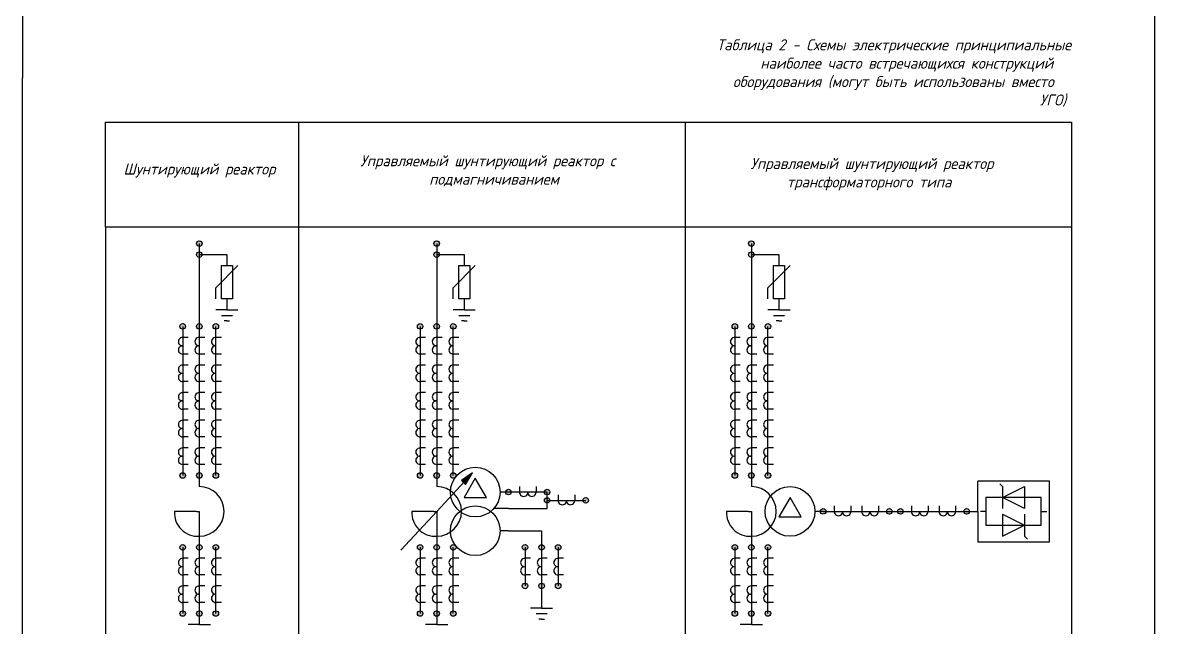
# Model space of a CAD drawing. Header units: millimetres. Extents: x -90775 to -89750, y 129750 to 133375.
# Drawn here: x -90775 to -89750, y 130868 to 131415 of the extents above; entities that cross this region are included whole.
import ezdxf

# ---------------------------------------------------------------- set-up
doc = ezdxf.new("R2010")
doc.units = ezdxf.units.MM
doc.layers.add('вспомогательные линии', color=11, linetype='Continuous', lineweight=30, transparency=0.5)
for name, color, linetype, lineweight in [('основные линии', 250, 'Continuous', 80), ('рамка-основные линии', 50, 'Continuous', 80), ('рамка-тонкие линии', 160, 'Continuous', 30)]:
    doc.layers.add(name, color=color, linetype=linetype, lineweight=lineweight)
doc.styles.add('стиль 5 ГОСТ', font='GOST type B.ttf', dxfattribs={"oblique": 15, "height": 5})

msp = doc.modelspace()

# ---------------------------------------------------------------- hatches: boundary and pattern name
at = {"layer": 'основные линии', "lineweight": 30}
h = msp.add_hatch(color=256, dxfattribs=at)
h.dxf.hatch_style = 1
h.paths.add_polyline_path([(-90617.5, 131215, 1), (-90612.5, 131215, 1)])
h.paths.add_polyline_path([(-90615, 131207.5), (-90615, 131205), (-90612.5, 131205, 0.414214)])
h.paths.add_polyline_path([(-90612.5, 131205), (-90615, 131205), (-90615, 131202.5, 0.414214)])
h.paths.add_polyline_path([(-90615, 131205), (-90615, 131207.5, 0.414214), (-90617.5, 131205, 0.414214), (-90615, 131202.5)])
h = msp.add_hatch(color=256, dxfattribs=at)
h.dxf.hatch_style = 1
h.paths.add_polyline_path([(-90402.5, 131215, 1), (-90397.5, 131215, 1)])
h.paths.add_polyline_path([(-90400, 131207.5), (-90400, 131205), (-90397.5, 131205, 0.414214)])
h.paths.add_polyline_path([(-90397.5, 131205), (-90400, 131205), (-90400, 131202.5, 0.414214)])
h.paths.add_polyline_path([(-90400, 131205), (-90400, 131207.5, 0.414214), (-90402.5, 131205, 0.414214), (-90400, 131202.5)])
h = msp.add_hatch(color=256, dxfattribs=at)
h.dxf.hatch_style = 1
h.paths.add_polyline_path([(-90117.5, 131215, 1), (-90112.5, 131215, 1)])
h.paths.add_polyline_path([(-90115, 131207.5), (-90115, 131205), (-90112.5, 131205, 0.414214)])
h.paths.add_polyline_path([(-90112.5, 131205), (-90115, 131205), (-90115, 131202.5, 0.414214)])
h.paths.add_polyline_path([(-90115, 131205), (-90115, 131207.5, 0.414214), (-90117.5, 131205, 0.414214), (-90115, 131202.5)])
h = msp.add_hatch(color=256, dxfattribs=at)
h.dxf.hatch_style = 1
h.paths.add_polyline_path([(-90632.5, 131140, 1), (-90627.5, 131140, 1)])
h.paths.add_polyline_path([(-90617.5, 131140, 1), (-90612.5, 131140, 1)])
h.paths.add_polyline_path([(-90602.5, 131140, 1), (-90597.5, 131140, 1)])
h = msp.add_hatch(color=256, dxfattribs=at)
h.dxf.hatch_style = 1
h.paths.add_polyline_path([(-90412.5, 131140, 1), (-90417.5, 131140, 1)])
h.paths.add_polyline_path([(-90402.5, 131140, 1), (-90397.5, 131140, 1)])
h.paths.add_polyline_path([(-90387.5, 131140, 1), (-90382.5, 131140, 1)])
h = msp.add_hatch(color=256, dxfattribs=at)
h.dxf.hatch_style = 1
h.paths.add_polyline_path([(-90127.5, 131140, 1), (-90132.5, 131140, 1)])
h.paths.add_polyline_path([(-90117.5, 131140, 1), (-90112.5, 131140, 1)])
h.paths.add_polyline_path([(-90102.5, 131140, 1), (-90097.5, 131140, 1)])
h = msp.add_hatch(color=256, dxfattribs=at)
h.dxf.hatch_style = 1
h.paths.add_polyline_path([(-90632.5, 131005, 1), (-90627.5, 131005, 1)])
h.paths.add_polyline_path([(-90617.5, 131005, 1), (-90612.5, 131005, 1)])
h.paths.add_polyline_path([(-90602.5, 131005, 1), (-90597.5, 131005, 1)])
h = msp.add_hatch(color=256, dxfattribs=at)
h.dxf.hatch_style = 1
h.paths.add_polyline_path([(-90412.5, 131005, 1), (-90417.5, 131005, 1)])
h.paths.add_polyline_path([(-90402.5, 131005, 1), (-90397.5, 131005, 1)])
h.paths.add_polyline_path([(-90387.5, 131005, 1), (-90382.5, 131005, 1)])
h = msp.add_hatch(color=256, dxfattribs=at)
h.dxf.hatch_style = 1
h.paths.add_polyline_path([(-90367.5, 131007.5), (-90377.4, 131000.5), (-90375.7, 130998.7)])
h.paths.add_polyline_path([(-90367.5, 131007.5), (-90375.7, 130998.7), (-90373.9, 130996.9)])
h = msp.add_hatch(color=256, dxfattribs=at)
h.dxf.hatch_style = 1
h.paths.add_polyline_path([(-90127.5, 131005, 1), (-90132.5, 131005, 1)])
h.paths.add_polyline_path([(-90117.5, 131005, 1), (-90112.5, 131005, 1)])
h.paths.add_polyline_path([(-90102.5, 131005, 1), (-90097.5, 131005, 1)])
h = msp.add_hatch(color=256, dxfattribs=at)
h.dxf.hatch_style = 1
h.paths.add_polyline_path([(-90302.5, 130990), (-90300, 130990), (-90300, 130987.5, 0.414214), (-90297.5, 130990, 1)])
h.paths.add_polyline_path([(-90300, 130990), (-90302.5, 130990, 0.414214), (-90300, 130987.5)], flags=17)
h.paths.add_polyline_path([(-90300, 130982.5), (-90300, 130985, 0.414214), (-90302.5, 130982.5, 0.414214), (-90300, 130980)])
h.paths.add_polyline_path([(-90297.5, 130982.5), (-90300, 130982.5), (-90300, 130980, 0.414214)])
h.paths.add_polyline_path([(-90300, 130985), (-90300, 130982.5), (-90297.5, 130982.5, 0.414214)])
h.paths.add_polyline_path([(-90262.5, 130982.5, 1), (-90267.5, 130982.5, 1)])
h.paths.add_polyline_path([(-90332.5, 130990), (-90335, 130990), (-90337.5, 130990, 1)])
h.paths.add_polyline_path([(-90337.5, 130990), (-90335, 130990), (-90332.5, 130990, 1)])
h = msp.add_hatch(color=256, dxfattribs=at)
h.dxf.hatch_style = 1
h.paths.add_polyline_path([(-90047.5, 130972.5), (-90050, 130972.5), (-90052.5, 130972.5, 1)])
h.paths.add_polyline_path([(-90052.5, 130972.5), (-90050, 130972.5), (-90047.5, 130972.5, 1)])
h.paths.add_polyline_path([(-89987.5, 130972.5), (-89990, 130972.5), (-89992.5, 130972.5, 1)])
h.paths.add_polyline_path([(-89992.5, 130972.5), (-89990, 130972.5), (-89987.5, 130972.5, 1)])
h.paths.add_polyline_path([(-89977.5, 130972.5), (-89980, 130972.5), (-89982.5, 130972.5, 1)])
h.paths.add_polyline_path([(-89982.5, 130972.5), (-89980, 130972.5), (-89977.5, 130972.5, 1)])
h.paths.add_polyline_path([(-89917.5, 130972.5), (-89920, 130972.5), (-89922.5, 130972.5, 1)])
h.paths.add_polyline_path([(-89922.5, 130972.5), (-89920, 130972.5), (-89917.5, 130972.5, 1)])
h = msp.add_hatch(color=256, dxfattribs=at)
h.dxf.hatch_style = 1
h.paths.add_polyline_path([(-90632.5, 130940, 1), (-90627.5, 130940, 1)])
h.paths.add_polyline_path([(-90617.5, 130940, 1), (-90612.5, 130940, 1)])
h.paths.add_polyline_path([(-90602.5, 130940, 1), (-90597.5, 130940, 1)])
h = msp.add_hatch(color=256, dxfattribs=at)
h.dxf.hatch_style = 1
h.paths.add_polyline_path([(-90412.5, 130940, 1), (-90417.5, 130940, 1)])
h.paths.add_polyline_path([(-90402.5, 130940, 1), (-90397.5, 130940, 1)])
h.paths.add_polyline_path([(-90387.5, 130940, 1), (-90382.5, 130940, 1)])
h = msp.add_hatch(color=256, dxfattribs=at)
h.dxf.hatch_style = 1
h.paths.add_polyline_path([(-90292.5, 130940, 1), (-90287.5, 130940, 1)])
h.paths.add_polyline_path([(-90305, 130942.5), (-90305, 130940), (-90305, 130937.5, 0.414214), (-90302.5, 130940, 0.414214)])
h.paths.add_polyline_path([(-90305, 130942.5, 0.414214), (-90307.5, 130940, 0.414214), (-90305, 130937.5), (-90305, 130940)])
h.paths.add_polyline_path([(-90322.5, 130940, 1), (-90317.5, 130940, 1)])
h.paths.add_polyline_path([(-90317.5, 130905, 1), (-90322.5, 130905, 1)])
h.paths.add_polyline_path([(-90305, 130905), (-90305, 130907.5, 0.414214), (-90307.5, 130905, 0.414214), (-90305, 130902.5)])
h.paths.add_polyline_path([(-90302.5, 130905, 0.414214), (-90305, 130907.5), (-90305, 130905), (-90305, 130902.5, 0.414214)])
h.paths.add_polyline_path([(-90287.5, 130905, 1), (-90292.5, 130905, 1)])
h = msp.add_hatch(color=256, dxfattribs=at)
h.dxf.hatch_style = 1
h.paths.add_polyline_path([(-90127.5, 130940, 1), (-90132.5, 130940, 1)])
h.paths.add_polyline_path([(-90117.5, 130940, 1), (-90112.5, 130940, 1)])
h.paths.add_polyline_path([(-90102.5, 130940, 1), (-90097.5, 130940, 1)])
h = msp.add_hatch(color=256, dxfattribs=at)
h.dxf.hatch_style = 1
h.paths.add_polyline_path([(-90632.5, 130880, 1), (-90627.5, 130880, 1)])
h.paths.add_polyline_path([(-90617.5, 130880, 1), (-90612.5, 130880, 1)])
h.paths.add_polyline_path([(-90602.5, 130880, 1), (-90597.5, 130880, 1)])
h = msp.add_hatch(color=256, dxfattribs=at)
h.dxf.hatch_style = 1
h.paths.add_polyline_path([(-90412.5, 130880, 1), (-90417.5, 130880, 1)])
h.paths.add_polyline_path([(-90402.5, 130880, 1), (-90397.5, 130880, 1)])
h.paths.add_polyline_path([(-90387.5, 130880, 1), (-90382.5, 130880, 1)])
h = msp.add_hatch(color=256, dxfattribs=at)
h.dxf.hatch_style = 1
h.paths.add_polyline_path([(-90127.5, 130880, 1), (-90132.5, 130880, 1)])
h.paths.add_polyline_path([(-90117.5, 130880, 1), (-90112.5, 130880, 1)])
h.paths.add_polyline_path([(-90102.5, 130880, 1), (-90097.5, 130880, 1)])

# ---------------------------------------------------------------- linework, layer by layer
at = {"layer": 'вспомогательные линии', "lineweight": 30}
for q in [(-90377.4, 131000.5), (-90373.9, 130996.9)]:
    msp.add_line((-90375.7, 130998.7), q, dxfattribs=at)
at = {"layer": 'основные линии', "lineweight": 30}
for p, q in [((-90615, 131215), (-90615, 131205)), ((-90400, 131215), (-90400, 131205)), ((-90115, 131215), (-90115, 131205)), ((-90615, 131205), (-90590, 131205)), ((-90615, 131205), (-90615, 131140)), ((-90590, 131205), (-90590, 131195)), ((-90400, 131205), (-90375, 131205)), ((-90400, 131205), (-90400, 131140)), ((-90375, 131205), (-90375, 131195)), ((-90115, 131205), (-90090, 131205)), ((-90115, 131205), (-90115, 131140)), ((-90090, 131205), (-90090, 131195)), ((-90600, 131175), (-90580, 131195)), ((-90595, 131165), (-90595, 131195)), ((-90595, 131195), (-90590, 131195)), ((-90590, 131195), (-90585, 131195)), ((-90585, 131195), (-90585, 131165)), ((-90385, 131175), (-90365, 131195)), ((-90380, 131165), (-90380, 131195)), ((-90380, 131195), (-90375, 131195)), ((-90375, 131195), (-90370, 131195)), ((-90370, 131195), (-90370, 131165)), ((-90100, 131175), (-90080, 131195)), ((-90095, 131165), (-90095, 131195)), ((-90095, 131195), (-90090, 131195)), ((-90090, 131195), (-90085, 131195)), ((-90085, 131195), (-90085, 131165)), ((-90600, 131165), (-90600, 131175)), ((-90385, 131165), (-90385, 131175)), ((-90100, 131165), (-90100, 131175)), ((-90590, 131165), (-90595, 131165)), ((-90585, 131165), (-90590, 131165)), ((-90590, 131165), (-90590, 131155)), ((-90375, 131165), (-90380, 131165)), ((-90370, 131165), (-90375, 131165)), ((-90375, 131165), (-90375, 131155)), ((-90090, 131165), (-90095, 131165)), ((-90085, 131165), (-90090, 131165)), ((-90090, 131165), (-90090, 131155)), ((-90590, 131155), (-90600, 131155)), ((-90595, 131150), (-90585, 131150)), ((-90590, 131155), (-90580, 131155)), ((-90375, 131155), (-90385, 131155)), ((-90380, 131150), (-90370, 131150)), ((-90375, 131155), (-90365, 131155)), ((-90090, 131155), (-90100, 131155)), ((-90095, 131150), (-90085, 131150)), ((-90090, 131155), (-90080, 131155)), ((-90630, 131140), (-90630, 131005)), ((-90615, 131140), (-90615, 131005)), ((-90600, 131005), (-90600, 131140)), ((-90590, 131145), (-90592.5, 131145)), ((-90590, 131145), (-90587.5, 131145)), ((-90415, 131140), (-90415, 131005)), ((-90400, 131140), (-90400, 131005)), ((-90385, 131005), (-90385, 131140)), ((-90375, 131145), (-90377.5, 131145)), ((-90375, 131145), (-90372.5, 131145)), ((-90130, 131140), (-90130, 131005)), ((-90115, 131140), (-90115, 131005)), ((-90100, 131005), (-90100, 131140)), ((-90090, 131145), (-90092.5, 131145)), ((-90090, 131145), (-90087.5, 131145)), ((-90630, 131135), (-90630, 131127.5)), ((-90625, 131130), (-90630, 131130)), ((-90610, 131130), (-90615, 131130)), ((-90595, 131130), (-90600, 131130)), ((-90415, 131135), (-90415, 131127.5)), ((-90410, 131130), (-90415, 131130)), ((-90395, 131130), (-90400, 131130)), ((-90380, 131130), (-90385, 131130)), ((-90130, 131135), (-90130, 131127.5)), ((-90125, 131130), (-90130, 131130)), ((-90110, 131130), (-90115, 131130)), ((-90095, 131130), (-90100, 131130)), ((-90625, 131115), (-90630, 131115)), ((-90610, 131115), (-90615, 131115)), ((-90595, 131115), (-90600, 131115)), ((-90410, 131115), (-90415, 131115)), ((-90395, 131115), (-90400, 131115)), ((-90380, 131115), (-90385, 131115)), ((-90125, 131115), (-90130, 131115)), ((-90110, 131115), (-90115, 131115)), ((-90095, 131115), (-90100, 131115)), ((-90625, 131105), (-90630, 131105)), ((-90610, 131105), (-90615, 131105)), ((-90595, 131105), (-90600, 131105)), ((-90410, 131105), (-90415, 131105)), ((-90395, 131105), (-90400, 131105)), ((-90380, 131105), (-90385, 131105)), ((-90125, 131105), (-90130, 131105)), ((-90110, 131105), (-90115, 131105)), ((-90095, 131105), (-90100, 131105)), ((-90625, 131090), (-90630, 131090)), ((-90610, 131090), (-90615, 131090)), ((-90595, 131090), (-90600, 131090)), ((-90410, 131090), (-90415, 131090)), ((-90395, 131090), (-90400, 131090)), ((-90380, 131090), (-90385, 131090)), ((-90125, 131090), (-90130, 131090)), ((-90110, 131090), (-90115, 131090)), ((-90095, 131090), (-90100, 131090)), ((-90625, 131080), (-90630, 131080)), ((-90610, 131080), (-90615, 131080)), ((-90595, 131080), (-90600, 131080)), ((-90410, 131080), (-90415, 131080)), ((-90395, 131080), (-90400, 131080)), ((-90380, 131080), (-90385, 131080)), ((-90125, 131080), (-90130, 131080)), ((-90110, 131080), (-90115, 131080)), ((-90095, 131080), (-90100, 131080)), ((-90625, 131065), (-90630, 131065)), ((-90610, 131065), (-90615, 131065)), ((-90595, 131065), (-90600, 131065)), ((-90410, 131065), (-90415, 131065)), ((-90395, 131065), (-90400, 131065)), ((-90380, 131065), (-90385, 131065)), ((-90125, 131065), (-90130, 131065)), ((-90110, 131065), (-90115, 131065)), ((-90095, 131065), (-90100, 131065)), ((-90625, 131055), (-90630, 131055)), ((-90610, 131055), (-90615, 131055)), ((-90595, 131055), (-90600, 131055)), ((-90410, 131055), (-90415, 131055)), ((-90395, 131055), (-90400, 131055)), ((-90380, 131055), (-90385, 131055)), ((-90125, 131055), (-90130, 131055)), ((-90110, 131055), (-90115, 131055)), ((-90095, 131055), (-90100, 131055)), ((-90625, 131040), (-90630, 131040)), ((-90610, 131040), (-90615, 131040)), ((-90595, 131040), (-90600, 131040)), ((-90410, 131040), (-90415, 131040)), ((-90395, 131040), (-90400, 131040)), ((-90380, 131040), (-90385, 131040)), ((-90125, 131040), (-90130, 131040)), ((-90110, 131040), (-90115, 131040)), ((-90095, 131040), (-90100, 131040)), ((-90625, 131030), (-90630, 131030)), ((-90610, 131030), (-90615, 131030)), ((-90595, 131030), (-90600, 131030)), ((-90410, 131030), (-90415, 131030)), ((-90395, 131030), (-90400, 131030)), ((-90380, 131030), (-90385, 131030)), ((-90125, 131030), (-90130, 131030)), ((-90110, 131030), (-90115, 131030)), ((-90095, 131030), (-90100, 131030)), ((-90625, 131015), (-90630, 131015)), ((-90610, 131015), (-90615, 131015)), ((-90595, 131015), (-90600, 131015)), ((-90410, 131015), (-90415, 131015)), ((-90395, 131015), (-90400, 131015)), ((-90400, 130972.5), (-90367.5, 131007.5)), ((-90380, 131015), (-90385, 131015)), ((-90367.5, 131007.5), (-90377.4, 131000.5)), ((-90373.9, 130996.9), (-90367.5, 131007.5)), ((-90125, 131015), (-90130, 131015)), ((-90110, 131015), (-90115, 131015)), ((-90095, 131015), (-90100, 131015)), ((-90615, 131005), (-90615, 130995)), ((-90400, 131005), (-90400, 130995)), ((-90377.4, 131000.5), (-90373.9, 130996.9)), ((-90365, 131002.5), (-90375, 130985)), ((-90355, 130985), (-90365, 131002.5)), ((-90325, 130995), (-90325, 130990)), ((-90310, 130995), (-90310, 130990)), ((-90115, 131005), (-90115, 130995)), ((-89910, 130972.5), (-89910, 131000)), ((-89845, 131000), (-89910, 131000)), ((-89887.5, 130995), (-89890, 130997.5)), ((-89887.5, 130995), (-89887.5, 130975)), ((-89887.5, 130985), (-89867.5, 130995)), ((-89867.5, 130995), (-89867.5, 130975)), ((-89845, 130945), (-89845, 131000)), ((-90375, 130985), (-90355, 130985)), ((-90335, 130990), (-90342.5, 130990)), ((-90300, 130990), (-90335, 130990)), ((-90300, 130982.5), (-90300, 130990)), ((-90290, 130987.5), (-90290, 130982.5)), ((-90275, 130987.5), (-90275, 130982.5)), ((-90080, 130985), (-90090, 130967.5)), ((-90070, 130967.5), (-90080, 130985)), ((-89902.5, 130985), (-89902.5, 130972.5)), ((-89852.5, 130985), (-89902.5, 130985)), ((-89867.5, 130975), (-89887.5, 130985)), ((-89852.5, 130960), (-89852.5, 130985)), ((-90335, 130975), (-90348.2, 130975)), ((-90335, 130975), (-90300, 130975)), ((-90300, 130975), (-90300, 130982.5)), ((-90300, 130982.5), (-90265, 130982.5)), ((-90040, 130977.5), (-90040, 130972.5)), ((-90025, 130977.5), (-90025, 130972.5)), ((-90015, 130977.5), (-90015, 130972.5)), ((-90000, 130977.5), (-90000, 130972.5)), ((-89970, 130977.5), (-89970, 130972.5)), ((-89955, 130977.5), (-89955, 130972.5)), ((-89945, 130977.5), (-89945, 130972.5)), ((-89930, 130977.5), (-89930, 130972.5)), ((-90617.5, 130972.5), (-90637.5, 130972.5)), ((-90617.5, 130972.5), (-90615, 130972.5)), ((-90615, 130972.5), (-90615, 130950)), ((-90400, 130972.5), (-90432.5, 130937.5)), ((-90402.5, 130972.5), (-90422.5, 130972.5)), ((-90402.5, 130972.5), (-90400, 130972.5)), ((-90400, 130972.5), (-90400, 130950)), ((-90117.5, 130972.5), (-90137.5, 130972.5)), ((-90117.5, 130972.5), (-90115, 130972.5)), ((-90115, 130972.5), (-90115, 130950)), ((-90090, 130967.5), (-90070, 130967.5)), ((-90050, 130972.5), (-90057.5, 130972.5)), ((-90050, 130972.5), (-89990, 130972.5)), ((-89990, 130972.5), (-89980, 130972.5)), ((-89980, 130972.5), (-89920, 130972.5)), ((-89920, 130972.5), (-89910, 130972.5)), ((-89910, 130972.5), (-89910, 130945)), ((-89902.5, 130972.5), (-89907.5, 130972.5)), ((-89902.5, 130972.5), (-89902.5, 130960)), ((-89887.5, 130970), (-89887.5, 130950)), ((-89887.5, 130970), (-89867.5, 130960)), ((-89867.5, 130970), (-89867.5, 130950)), ((-89852.5, 130972.5), (-89847.5, 130972.5)), ((-90335, 130955), (-90342.5, 130955)), ((-90335, 130955), (-90305, 130955)), ((-90305, 130955), (-90305, 130940)), ((-89902.5, 130960), (-89852.5, 130960)), ((-89887.5, 130950), (-89867.5, 130960)), ((-90615, 130950), (-90615, 130940)), ((-90400, 130950), (-90400, 130940)), ((-90115, 130950), (-90115, 130940)), ((-89910, 130945), (-89845, 130945)), ((-89867.5, 130950), (-89865, 130947.5)), ((-90630, 130940), (-90630, 130880)), ((-90630, 130935), (-90630, 130927.5)), ((-90615, 130940), (-90615, 130880)), ((-90600, 130880), (-90600, 130940)), ((-90415, 130940), (-90415, 130880)), ((-90415, 130935), (-90415, 130927.5)), ((-90400, 130940), (-90400, 130880)), ((-90385, 130880), (-90385, 130940)), ((-90320, 130940), (-90320, 130905)), ((-90305, 130940), (-90305, 130905)), ((-90290, 130940), (-90290, 130905)), ((-90130, 130940), (-90130, 130880)), ((-90130, 130935), (-90130, 130927.5)), ((-90115, 130940), (-90115, 130880)), ((-90100, 130880), (-90100, 130940)), ((-90625, 130930), (-90630, 130930)), ((-90610, 130930), (-90615, 130930)), ((-90595, 130930), (-90600, 130930)), ((-90410, 130930), (-90415, 130930)), ((-90395, 130930), (-90400, 130930)), ((-90380, 130930), (-90385, 130930)), ((-90315, 130930), (-90320, 130930)), ((-90300, 130930), (-90305, 130930)), ((-90285, 130930), (-90290, 130930)), ((-90125, 130930), (-90130, 130930)), ((-90110, 130930), (-90115, 130930)), ((-90095, 130930), (-90100, 130930)), ((-90625, 130915), (-90630, 130915)), ((-90610, 130915), (-90615, 130915)), ((-90595, 130915), (-90600, 130915)), ((-90410, 130915), (-90415, 130915)), ((-90395, 130915), (-90400, 130915)), ((-90380, 130915), (-90385, 130915)), ((-90315, 130915), (-90320, 130915)), ((-90300, 130915), (-90305, 130915)), ((-90285, 130915), (-90290, 130915)), ((-90125, 130915), (-90130, 130915)), ((-90110, 130915), (-90115, 130915)), ((-90095, 130915), (-90100, 130915)), ((-90625, 130905), (-90630, 130905)), ((-90610, 130905), (-90615, 130905)), ((-90595, 130905), (-90600, 130905)), ((-90410, 130905), (-90415, 130905)), ((-90395, 130905), (-90400, 130905)), ((-90380, 130905), (-90385, 130905)), ((-90305, 130905), (-90305, 130885)), ((-90125, 130905), (-90130, 130905)), ((-90110, 130905), (-90115, 130905)), ((-90095, 130905), (-90100, 130905)), ((-90625, 130890), (-90630, 130890)), ((-90610, 130890), (-90615, 130890)), ((-90595, 130890), (-90600, 130890)), ((-90410, 130890), (-90415, 130890)), ((-90395, 130890), (-90400, 130890)), ((-90380, 130890), (-90385, 130890)), ((-90305, 130885), (-90315, 130885)), ((-90305, 130885), (-90295, 130885)), ((-90125, 130890), (-90130, 130890)), ((-90110, 130890), (-90115, 130890)), ((-90095, 130890), (-90100, 130890)), ((-90615, 130880), (-90615, 130870)), ((-90400, 130880), (-90400, 130870)), ((-90310, 130880), (-90300, 130880)), ((-90305, 130875), (-90307.5, 130875)), ((-90305, 130875), (-90302.5, 130875)), ((-90115, 130880), (-90115, 130870)), ((-90615, 130870), (-90625, 130870)), ((-90615, 130870), (-90605, 130870)), ((-90400, 130870), (-90410, 130870)), ((-90400, 130870), (-90390, 130870)), ((-90115, 130870), (-90125, 130870)), ((-90115, 130870), (-90105, 130870))]:
    msp.add_line(p, q, dxfattribs=at)
for centre, radius in [((-90615, 131215), 2.5), ((-90400, 131215), 2.5), ((-90115, 131215), 2.5), ((-90615, 131205), 2.5), ((-90400, 131205), 2.5), ((-90115, 131205), 2.5), ((-90630, 131140), 2.5), ((-90615, 131140), 2.5), ((-90600, 131140), 2.5), ((-90415, 131140), 2.5), ((-90400, 131140), 2.5), ((-90385, 131140), 2.5), ((-90130, 131140), 2.5), ((-90115, 131140), 2.5), ((-90100, 131140), 2.5), ((-90630, 131005), 2.5), ((-90615, 131005), 2.5), ((-90600, 131005), 2.5), ((-90415, 131005), 2.5), ((-90400, 131005), 2.5), ((-90365, 130990), 22.5), ((-90385, 131005), 2.5), ((-90130, 131005), 2.5), ((-90115, 131005), 2.5), ((-90100, 131005), 2.5), ((-90080, 130972.5), 22.5), ((-90335, 130990), 2.5), ((-90300, 130990), 2.5), ((-90300, 130982.5), 2.5), ((-90265, 130982.5), 2.5), ((-90365, 130955), 22.5), ((-90050, 130972.5), 2.5), ((-89990, 130972.5), 2.5), ((-89980, 130972.5), 2.5), ((-89920, 130972.5), 2.5), ((-90630, 130940), 2.5), ((-90615, 130940), 2.5), ((-90600, 130940), 2.5), ((-90415, 130940), 2.5), ((-90400, 130940), 2.5), ((-90385, 130940), 2.5), ((-90320, 130940), 2.5), ((-90305, 130940), 2.5), ((-90290, 130940), 2.5), ((-90130, 130940), 2.5), ((-90115, 130940), 2.5), ((-90100, 130940), 2.5), ((-90320, 130905), 2.5), ((-90305, 130905), 2.5), ((-90290, 130905), 2.5), ((-90630, 130880), 2.5), ((-90615, 130880), 2.5), ((-90600, 130880), 2.5), ((-90415, 130880), 2.5), ((-90400, 130880), 2.5), ((-90385, 130880), 2.5), ((-90130, 130880), 2.5), ((-90115, 130880), 2.5), ((-90100, 130880), 2.5)]:
    msp.add_circle(centre, radius, dxfattribs=at)
for centre, radius, start, end in [((-90630.2, 131126.2), 3.76, 86.6453, 273.3547), ((-90615.2, 131126.2), 3.76, 86.6453, 273.3547), ((-90600.2, 131126.2), 3.76, 86.6453, 273.3547), ((-90415.2, 131126.2), 3.76, 86.6453, 273.3547), ((-90400.2, 131126.2), 3.76, 86.6453, 273.3547), ((-90385.2, 131126.2), 3.76, 86.6453, 273.3547), ((-90130.2, 131126.2), 3.76, 86.6453, 273.3547), ((-90115.2, 131126.2), 3.76, 86.6453, 273.3547), ((-90100.2, 131126.2), 3.76, 86.6453, 273.3547), ((-90630.2, 131118.7), 3.76, 86.6453, 273.3547), ((-90615.2, 131118.7), 3.76, 86.6453, 273.3547), ((-90600.2, 131118.7), 3.76, 86.6453, 273.3547), ((-90415.2, 131118.7), 3.76, 86.6453, 273.3547), ((-90400.2, 131118.7), 3.76, 86.6453, 273.3547), ((-90385.2, 131118.7), 3.76, 86.6453, 273.3547), ((-90130.2, 131118.7), 3.76, 86.6453, 273.3547), ((-90115.2, 131118.7), 3.76, 86.6453, 273.3547), ((-90100.2, 131118.7), 3.76, 86.6453, 273.3547), ((-90630.2, 131101.2), 3.76, 86.6453, 273.3547), ((-90630.2, 131093.8), 3.76, 86.6453, 273.3547), ((-90615.2, 131101.2), 3.76, 86.6453, 273.3547), ((-90615.2, 131093.8), 3.76, 86.6453, 273.3547), ((-90600.2, 131101.2), 3.76, 86.6453, 273.3547), ((-90600.2, 131093.8), 3.76, 86.6453, 273.3547), ((-90415.2, 131101.2), 3.76, 86.6453, 273.3547), ((-90415.2, 131093.8), 3.76, 86.6453, 273.3547), ((-90400.2, 131101.2), 3.76, 86.6453, 273.3547), ((-90400.2, 131093.8), 3.76, 86.6453, 273.3547), ((-90385.2, 131101.2), 3.76, 86.6453, 273.3547), ((-90385.2, 131093.8), 3.76, 86.6453, 273.3547), ((-90130.2, 131101.2), 3.76, 86.6453, 273.3547), ((-90130.2, 131093.8), 3.76, 86.6453, 273.3547), ((-90115.2, 131101.2), 3.76, 86.6453, 273.3547), ((-90115.2, 131093.8), 3.76, 86.6453, 273.3547), ((-90100.2, 131101.2), 3.76, 86.6453, 273.3547), ((-90100.2, 131093.8), 3.76, 86.6453, 273.3547), ((-90630.2, 131076.2), 3.76, 86.6453, 273.3547), ((-90615.2, 131076.2), 3.76, 86.6453, 273.3547), ((-90600.2, 131076.2), 3.76, 86.6453, 273.3547), ((-90415.2, 131076.2), 3.76, 86.6453, 273.3547), ((-90400.2, 131076.2), 3.76, 86.6453, 273.3547), ((-90385.2, 131076.2), 3.76, 86.6453, 273.3547), ((-90130.2, 131076.2), 3.76, 86.6453, 273.3547), ((-90115.2, 131076.2), 3.76, 86.6453, 273.3547), ((-90100.2, 131076.2), 3.76, 86.6453, 273.3547), ((-90630.2, 131068.8), 3.76, 86.6453, 273.3547), ((-90615.2, 131068.8), 3.76, 86.6453, 273.3547), ((-90600.2, 131068.8), 3.76, 86.6453, 273.3547), ((-90415.2, 131068.8), 3.76, 86.6453, 273.3547), ((-90400.2, 131068.8), 3.76, 86.6453, 273.3547), ((-90385.2, 131068.8), 3.76, 86.6453, 273.3547), ((-90130.2, 131068.8), 3.76, 86.6453, 273.3547), ((-90115.2, 131068.8), 3.76, 86.6453, 273.3547), ((-90100.2, 131068.8), 3.76, 86.6453, 273.3547), ((-90630.2, 131051.2), 3.76, 86.6453, 273.3547), ((-90630.2, 131043.8), 3.76, 86.6453, 273.3547), ((-90615.2, 131051.2), 3.76, 86.6453, 273.3547), ((-90615.2, 131043.8), 3.76, 86.6453, 273.3547), ((-90600.2, 131051.2), 3.76, 86.6453, 273.3547), ((-90600.2, 131043.8), 3.76, 86.6453, 273.3547), ((-90415.2, 131051.2), 3.76, 86.6453, 273.3547), ((-90415.2, 131043.8), 3.76, 86.6453, 273.3547), ((-90400.2, 131051.2), 3.76, 86.6453, 273.3547), ((-90400.2, 131043.8), 3.76, 86.6453, 273.3547), ((-90385.2, 131051.2), 3.76, 86.6453, 273.3547), ((-90385.2, 131043.8), 3.76, 86.6453, 273.3547), ((-90130.2, 131051.2), 3.76, 86.6453, 273.3547), ((-90130.2, 131043.8), 3.76, 86.6453, 273.3547), ((-90115.2, 131051.2), 3.76, 86.6453, 273.3547), ((-90115.2, 131043.8), 3.76, 86.6453, 273.3547), ((-90100.2, 131051.2), 3.76, 86.6453, 273.3547), ((-90100.2, 131043.8), 3.76, 86.6453, 273.3547), ((-90630.2, 131026.2), 3.76, 86.6453, 273.3547), ((-90615.2, 131026.2), 3.76, 86.6453, 273.3547), ((-90600.2, 131026.2), 3.76, 86.6453, 273.3547), ((-90415.2, 131026.2), 3.76, 86.6453, 273.3547), ((-90400.2, 131026.2), 3.76, 86.6453, 273.3547), ((-90385.2, 131026.2), 3.76, 86.6453, 273.3547), ((-90130.2, 131026.2), 3.76, 86.6453, 273.3547), ((-90115.2, 131026.2), 3.76, 86.6453, 273.3547), ((-90100.2, 131026.2), 3.76, 86.6453, 273.3547), ((-90630.2, 131018.8), 3.76, 86.6453, 273.3547), ((-90615.2, 131018.8), 3.76, 86.6453, 273.3547), ((-90600.2, 131018.8), 3.76, 86.6453, 273.3547), ((-90415.2, 131018.8), 3.76, 86.6453, 273.3547), ((-90400.2, 131018.8), 3.76, 86.6453, 273.3547), ((-90385.2, 131018.8), 3.76, 86.6453, 273.3547), ((-90130.2, 131018.8), 3.76, 86.6453, 273.3547), ((-90115.2, 131018.8), 3.76, 86.6453, 273.3547), ((-90100.2, 131018.8), 3.76, 86.6453, 273.3547), ((-90615, 130972.5), 22.5, 270, 90), ((-90400, 130972.5), 22.5, 270, 90), ((-90115, 130972.5), 22.5, 270, 90), ((-90321.2, 130989.8), 3.76, 176.6453, 3.3547), ((-90313.8, 130989.8), 3.76, 176.6453, 3.3547), ((-90286.2, 130982.3), 3.76, 176.6453, 3.3547), ((-90278.8, 130982.3), 3.76, 176.6453, 3.3547), ((-90616.2, 130971.2), 21.3, 176.6335, 273.3665), ((-90401.2, 130971.2), 21.3, 176.6335, 273.3665), ((-90116.2, 130971.2), 21.3, 176.6335, 273.3665), ((-90036.2, 130972.3), 3.76, 176.6453, 3.3547), ((-90028.7, 130972.3), 3.76, 176.6453, 3.3547), ((-90011.2, 130972.3), 3.76, 176.6453, 3.3547), ((-90003.7, 130972.3), 3.76, 176.6453, 3.3547), ((-89966.2, 130972.3), 3.76, 176.6453, 3.3547), ((-89958.7, 130972.3), 3.76, 176.6453, 3.3547), ((-89941.2, 130972.3), 3.76, 176.6453, 3.3547), ((-89933.7, 130972.3), 3.76, 176.6453, 3.3547), ((-90630.2, 130926.2), 3.76, 86.6453, 273.3547), ((-90615.2, 130926.2), 3.76, 86.6453, 273.3547), ((-90600.2, 130926.2), 3.76, 86.6453, 273.3547), ((-90415.2, 130926.2), 3.76, 86.6453, 273.3547), ((-90400.2, 130926.2), 3.76, 86.6453, 273.3547), ((-90385.2, 130926.2), 3.76, 86.6453, 273.3547), ((-90320.2, 130926.2), 3.76, 86.6453, 273.3547), ((-90305.2, 130926.2), 3.76, 86.6453, 273.3547), ((-90290.2, 130926.2), 3.76, 86.6453, 273.3547), ((-90130.2, 130926.2), 3.76, 86.6453, 273.3547), ((-90115.2, 130926.2), 3.76, 86.6453, 273.3547), ((-90100.2, 130926.2), 3.76, 86.6453, 273.3547), ((-90630.2, 130918.7), 3.76, 86.6453, 273.3547), ((-90615.2, 130918.7), 3.76, 86.6453, 273.3547), ((-90600.2, 130918.7), 3.76, 86.6453, 273.3547), ((-90415.2, 130918.7), 3.76, 86.6453, 273.3547), ((-90400.2, 130918.7), 3.76, 86.6453, 273.3547), ((-90385.2, 130918.7), 3.76, 86.6453, 273.3547), ((-90320.2, 130918.7), 3.76, 86.6453, 273.3547), ((-90305.2, 130918.7), 3.76, 86.6453, 273.3547), ((-90290.2, 130918.7), 3.76, 86.6453, 273.3547), ((-90130.2, 130918.7), 3.76, 86.6453, 273.3547), ((-90115.2, 130918.7), 3.76, 86.6453, 273.3547), ((-90100.2, 130918.7), 3.76, 86.6453, 273.3547), ((-90630.2, 130901.2), 3.76, 86.6453, 273.3547), ((-90615.2, 130901.2), 3.76, 86.6453, 273.3547), ((-90600.2, 130901.2), 3.76, 86.6453, 273.3547), ((-90415.2, 130901.2), 3.76, 86.6453, 273.3547), ((-90400.2, 130901.2), 3.76, 86.6453, 273.3547), ((-90385.2, 130901.2), 3.76, 86.6453, 273.3547), ((-90130.2, 130901.2), 3.76, 86.6453, 273.3547), ((-90115.2, 130901.2), 3.76, 86.6453, 273.3547), ((-90100.2, 130901.2), 3.76, 86.6453, 273.3547), ((-90630.2, 130893.8), 3.76, 86.6453, 273.3547), ((-90615.2, 130893.8), 3.76, 86.6453, 273.3547), ((-90600.2, 130893.8), 3.76, 86.6453, 273.3547), ((-90415.2, 130893.8), 3.76, 86.6453, 273.3547), ((-90400.2, 130893.8), 3.76, 86.6453, 273.3547), ((-90385.2, 130893.8), 3.76, 86.6453, 273.3547), ((-90130.2, 130893.8), 3.76, 86.6453, 273.3547), ((-90115.2, 130893.8), 3.76, 86.6453, 273.3547), ((-90100.2, 130893.8), 3.76, 86.6453, 273.3547)]:
    msp.add_arc(centre, radius, start, end, dxfattribs=at)
at = {"layer": 'рамка-основные линии', "lineweight": 30}
for p, q in [((-90775, 133375), (-90775, 131375)), ((-89750, 133375), (-89750, 131375)), ((-90775, 131375), (-90775, 131365)), ((-89750, 131375), (-89750, 129750)), ((-90775, 129750), (-90775, 131365))]:
    msp.add_line(p, q, dxfattribs=at)
at = {"layer": 'рамка-тонкие линии', "lineweight": 30}
for p, q in [((-90700, 131230), (-90700, 131325)), ((-90700, 131325), (-90525, 131325)), ((-90525, 131325), (-90525, 131230)), ((-90525, 131325), (-90175, 131325)), ((-90175, 131325), (-90175, 131230)), ((-90175, 131325), (-89825, 131325)), ((-89825, 131325), (-89825, 130830)), ((-90700, 131230), (-90525, 131230)), ((-90700, 131230), (-90700, 130830)), ((-90525, 131230), (-90525, 130830)), ((-90525, 131230), (-90175, 131230)), ((-90175, 131230), (-90175, 130830)), ((-90175, 131230), (-89825, 131230))]:
    msp.add_line(p, q, dxfattribs=at)

# ---------------------------------------------------------------- texts
at = {"layer": 'основные линии', "lineweight": 30, "char_height": 10, "attachment_point": 1, "style": 'стиль 5 ГОСТ'}
for s, width, insert in [('\\pi55.85306;Управляемый шунтирующий реактор с \\P\\pi118.24437;подмагничиванием', 350, (-90525, 131295)), ('\\pi61.79509;Управляемый шунтирующий реактор \\P\\pi94.60298;трансформаторного типа', 350, (-90177.5, 131292.5)), ('\\pi16.36756;Шунтирующий реактор', 175, (-90700, 131287.5))]:
    msp.add_mtext_dynamic_manual_height_columns(s, width=width, gutter_width=25, heights=[0], dxfattribs=dict(at, insert=insert))
at = {"layer": 'рамка-тонкие линии', "lineweight": 30, "insert": (-90175, 131400), "char_height": 10, "attachment_point": 1, "style": 'стиль 5 ГОСТ'}
msp.add_mtext_dynamic_manual_height_columns('\\pi28.57569;{\\C256;\\c0;Таблица 2 - Схемы электрические принципиальные \\P\\pi68.16989;наиболее часто встречающихся конструкций \\P\\pi43.28424;оборудования (могут быть использованы вместо \\P\\pi321.26975;УГО)}', width=350, gutter_width=25, heights=[0], dxfattribs=at)

doc.saveas('drawing.dxf')
